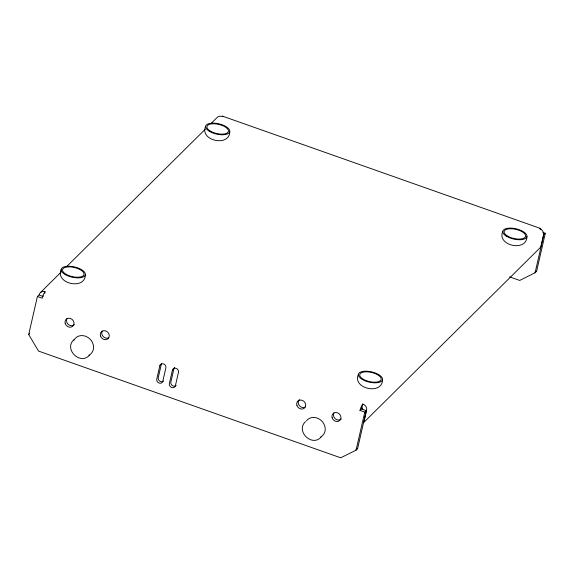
<?xml version="1.0" encoding="UTF-8"?>
<svg xmlns="http://www.w3.org/2000/svg" width="574" height="574" viewBox="0 0 574 574"><rect width="100%" height="100%" fill="white"/><g stroke="black" fill="none" stroke-linecap="round" stroke-linejoin="round"><path stroke-width="0.86" d="M366.298 410.632L364.784 412.125L359.991 410.432L361.498 408.939L366.298 410.632L357.588 448.646L356.081 450.138L340.712 457.808L38.515 351.073L28.7 334.506L37.403 296.493L38.917 295L42.914 296.406M44.722 293.314L45.073 291.771A5.238 4.57 45.3 0 0 39.219 294.699M61.203 269.479C54.795 283.814 85.361 290.509 85.383 274.63M205.614 126.388C199.207 140.723 229.772 147.41 229.787 131.539M358.363 374.435C351.955 388.77 382.528 395.464 382.542 379.586M361.498 408.939L362.854 404.017A5.238 4.57 45.3 0 1 366.599 410.331L363.83 422.407L540.722 247.129L543.492 235.053A5.238 4.57 45.3 0 0 539.754 228.739A5.238 1.234 -70.5 0 1 540.787 229.5M356.081 450.138L364.784 412.125M502.774 231.344C496.366 245.679 526.932 252.373 526.954 236.495M509.59 276.862L519.721 280.442L535.083 272.765L543.793 234.752L545.3 233.259L542.904 232.413M535.083 272.765L536.597 271.272L545.3 233.259M73.824 339.779C63.599 349.064 80.152 365.566 89.393 355.284M305.512 421.617C295.287 430.895 311.84 447.404 321.074 437.115M40.388 292.618L61.382 271.811M66.476 266.767L205.191 129.315M210.916 123.647L217.281 117.34A5.238 4.57 45.3 0 1 221.966 116.5A5.238 1.234 -70.5 0 1 222.934 116.579M28.7 334.506L29.704 333.508M535.054 272.04L536.597 271.272M356.052 449.413L357.588 448.646M222.726 116.221L540.514 228.466M37.403 296.493L42.203 298.186A5.238 1.234 -70.5 0 1 45.073 291.771M73.946 340.238A10.992 9.6 45.3 0 1 90.01 339.091A10.992 9.6 45.3 0 1 88.97 355.198M306.423 420.821A10.992 9.6 45.3 0 1 322.272 421.538A10.992 9.6 45.3 0 1 320.651 437.029M341.286 418.977A4.807 4.205 45.3 0 1 335.374 418.833A4.807 4.205 45.3 0 1 333.953 412.907M176.175 385.484A3.3 2.884 45.3 0 1 172.465 385.635A3.3 2.884 45.3 0 1 170.865 382.04L173.922 368.709A3.3 2.884 45.3 0 1 174.661 367.396M305.131 407.16A4.807 4.205 45.3 0 1 299.248 405.474A4.807 4.205 45.3 0 1 299.37 399.59M108.701 337.777A4.807 4.205 45.3 0 1 103.227 336.572A4.807 4.205 45.3 0 1 102.265 331.076M163.583 381.036A3.3 2.884 45.3 0 1 159.873 381.193A3.3 2.884 45.3 0 1 158.28 377.592L161.33 364.26A3.3 2.884 45.3 0 1 161.603 363.543M74.347 324.69A4.807 4.205 45.3 0 1 68.435 324.547A4.807 4.205 45.3 0 1 67.007 318.62M43.215 296.112A0.875 0.761 45.3 0 1 43.287 295.919M359.991 410.432A5.238 1.234 -70.5 0 1 362.854 404.017M361.979 407.87A0.875 0.761 45.3 0 1 362.596 408.918M159.823 365.753L156.767 379.084A3.3 2.884 45.3 0 0 159.127 383.059A3.3 2.884 45.3 0 0 162.815 381.222L165.864 367.891A3.3 2.884 45.3 0 0 163.511 363.909A3.3 2.884 45.3 0 0 159.823 365.753M172.415 370.201L169.359 383.532A3.3 2.884 45.3 0 0 171.719 387.507A3.3 2.884 45.3 0 0 175.407 385.663L178.457 372.332A3.3 2.884 45.3 0 0 176.103 368.357A3.3 2.884 45.3 0 0 172.415 370.201M210.572 131.224A10.992 4.678 12.9 0 0 228.251 131.869A10.992 4.678 12.9 0 0 214.274 123.797A10.992 4.678 12.9 0 0 210.572 131.224M209.582 131.439A12.37 5.266 12.9 0 0 229.543 132.285A12.37 5.266 12.9 0 0 213.98 123.152A12.37 5.266 12.9 0 0 209.582 131.439M363.328 379.271A10.992 4.678 12.9 0 0 381.007 379.923A10.992 4.678 12.9 0 0 367.023 371.844A10.992 4.678 12.9 0 0 363.328 379.271M362.33 379.493A12.37 5.266 12.9 0 0 382.291 380.34A12.37 5.266 12.9 0 0 366.729 371.206A12.37 5.266 12.9 0 0 362.33 379.493M66.168 274.315A10.992 4.678 12.9 0 0 83.84 274.96A10.992 4.678 12.9 0 0 69.863 266.888A10.992 4.678 12.9 0 0 66.168 274.315M65.171 274.537A12.37 5.266 12.9 0 0 85.131 275.377A12.37 5.266 12.9 0 0 69.569 266.243A12.37 5.266 12.9 0 0 65.171 274.537M507.739 236.179A10.992 4.678 12.9 0 0 525.411 236.825A10.992 4.678 12.9 0 0 511.434 228.753A10.992 4.678 12.9 0 0 507.739 236.179M506.742 236.402A12.37 5.266 12.9 0 0 526.702 237.249A12.37 5.266 12.9 0 0 511.14 228.115A12.37 5.266 12.9 0 0 506.742 236.402M332.145 417.779A4.807 4.205 45.3 0 0 339.779 420.469A4.807 4.205 45.3 0 0 337.419 412.763A4.807 4.205 45.3 0 0 332.145 417.779M296.887 405.323A4.807 4.205 45.3 0 0 304.521 408.021A4.807 4.205 45.3 0 0 302.161 400.308A4.807 4.205 45.3 0 0 296.887 405.323M100.464 335.941A4.807 4.205 45.3 0 0 108.099 338.638A4.807 4.205 45.3 0 0 105.738 330.925A4.807 4.205 45.3 0 0 100.464 335.941M65.206 323.492A4.807 4.205 45.3 0 0 72.841 326.19A4.807 4.205 45.3 0 0 70.48 318.477A4.807 4.205 45.3 0 0 65.206 323.492"/></g></svg>
